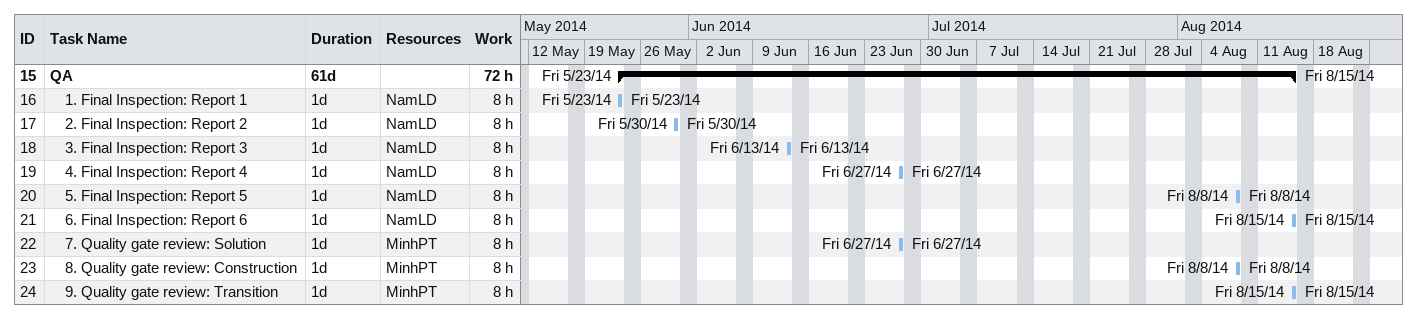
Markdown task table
| ID | Level | Task | Duration | Start | Finish | Resources | Work (h) |
|---|---|---|---|---|---|---|---|
| 15 | 1 | **QA** | 61d | 2014-05-23 | 2014-08-15 |  | 72 |
| 16 | 2 | 1. Final Inspection: Report 1 | 1d | 2014-05-23 | 2014-05-23 | NamLD | 8 |
| 17 | 2 | 2. Final Inspection: Report 2 | 1d | 2014-05-30 | 2014-05-30 | NamLD | 8 |
| 18 | 2 | 3. Final Inspection: Report 3 | 1d | 2014-06-13 | 2014-06-13 | NamLD | 8 |
| 19 | 2 | 4. Final Inspection: Report 4 | 1d | 2014-06-27 | 2014-06-27 | NamLD | 8 |
| 20 | 2 | 5. Final Inspection: Report 5 | 1d | 2014-08-08 | 2014-08-08 | NamLD | 8 |
| 21 | 2 | 6. Final Inspection: Report 6 | 1d | 2014-08-15 | 2014-08-15 | NamLD | 8 |
| 22 | 2 | 7. Quality gate review: Solution | 1d | 2014-06-27 | 2014-06-27 | MinhPT | 8 |
| 23 | 2 | 8. Quality gate review: Construction | 1d | 2014-08-08 | 2014-08-08 | MinhPT | 8 |
| 24 | 2 | 9. Quality gate review: Transition | 1d | 2014-08-15 | 2014-08-15 | MinhPT | 8 |
